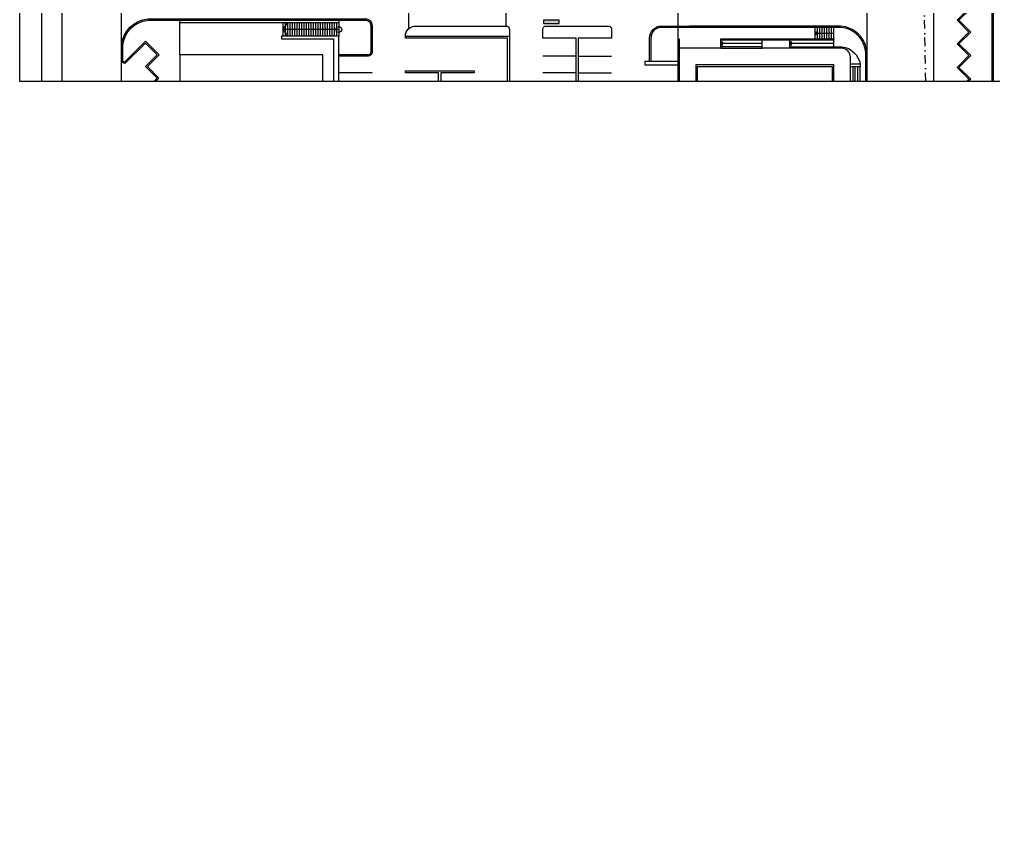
# Model space of a CAD drawing. Header units: millimetres. Extents: x -77 to 207, y -160 to 187.
# Drawn here: x -77 to 69.4, y -139.7 to -15.5 of the extents above; entities that cross this region are included whole.
import ezdxf
from ezdxf.xclip import XClip

# ---------------------------------------------------------------- set-up
doc = ezdxf.new("R2010")
doc.units = ezdxf.units.MM
doc.header["$LTSCALE"] = 0.1
doc.linetypes.add('X REF - ANELO INST bind$0$X REF - ANELO EXT$0$DASHDOT', pattern=[25.4, 12.7, -6.35, 0, -6.35])
for name, color, linetype in [('X REF - ANELO INST bind$0$X REF - ANELO EXT$0$P-PINT VIAL BLANCA', 9, 'Continuous'), ('X REF - ANELO INST bind$0$X REF - ANELO EXT$0$RLV-AUXILIARES', 252, 'Continuous'), ('X REF - ANELO INST bind$0$X REF - ANELO EXT$0$RLV-CORDONES', 8, 'Continuous'), ('X REF - ANELO INST bind$0$X REF - ANELO EXT$0$RLV-ESTACIONAMIENTOS', 8, 'Continuous'), ('X REF - ANELO INST bind$0$X REF - ANELO EXT$0$RLV-LINEA MT', 252, 'X REF - ANELO INST bind$0$X REF - ANELO EXT$0$DASHDOT'), ('X REF - ANELO INST bind$0$X REF - ANELO EXT$0$RLV-MUROS DE CONTENCION', 7, 'Continuous'), ('X REF - ANELO INST bind$0$X REF - ANELO EXT$0$RLV-PARCELAS', 8, 'Continuous'), ('X REF - ANELO INST bind$0$X REF - ANELO EXT$0$RLV-VEREDAS', 8, 'Continuous')]:
    doc.layers.add(name, color=color, linetype=linetype)

# ---------------------------------------------------------------- blocks, each defined once
blk = doc.blocks.new('X REF - ANELO INST bind$0$X REF - ANELO EXT')
at = {"layer": 'X REF - ANELO INST bind$0$X REF - ANELO EXT$0$P-PINT VIAL BLANCA'}
blk.add_hatch(color=254, dxfattribs=at).paths.add_polyline_path([(1.73, -15.6), (1.73, -16.1), (4.09, -16.1), (4.09, -15.6)])
at = {"layer": 'X REF - ANELO INST bind$0$X REF - ANELO EXT$0$P-PINT VIAL BLANCA', "color": 254}
blk.add_lwpolyline([(1.73, -15.6), (1.73, -16.1), (4.09, -16.1), (4.09, -15.6)], close=True, dxfattribs=at)
at = {"layer": 'X REF - ANELO INST bind$0$X REF - ANELO EXT$0$RLV-AUXILIARES'}
for p, q in [((-61.63, -19.4), (-61.63, -4.27)), ((50.37, -20.46), (50.38, -4.25)), ((-18.5, -16.88), (-18.5, -8.25)), ((-3.85, -16.49), (-3.85, -8.25)), ((21.98, -16.49), (21.98, -8.25)), ((-52.9, -20.82), (-52.9, -15.6)), ((-37.4, -17), (-36.7, -16.08)), ((-29, -17), (-37.4, -17)), ((-37.4, -17), (-36.7, -17.92)), ((21.98, -18.4), (21.98, -16.69)), ((42.73, -17.56), (45.38, -17.56)), ((34.58, -19.1), (28.62, -19.1)), ((45.38, -19.1), (38.99, -19.1))]:
    blk.add_line(p, q, dxfattribs=at)
for points in [[(42.73, -17.82), (42.58, -17.56), (42.73, -17.31), (42.73, -17.82)], [(28.62, -19.4), (28.62, -18.8), (28.38, -19.1), (28.62, -19.4)], [(38.99, -19.4), (38.99, -18.8), (38.75, -19.1), (38.99, -19.4)]]:
    blk.add_lwpolyline(points, dxfattribs=at)
blk.add_circle((-29, -17), 0.45, dxfattribs=at)
at = {"layer": 'X REF - ANELO INST bind$0$X REF - ANELO EXT$0$RLV-CORDONES'}
blk.add_line((23.68, -16.69), (23.68, -16.49), dxfattribs=at)
for points in [[(-70.62, 77.49), (-70.62, -118.04, -0.414214), (-76.62, -124.04), (-80.11, -124.04)], [(65.64, -13.85), (63.87, -15.62), (65.64, -17.39), (63.87, -19.15), (65.64, -20.92), (63.87, -22.69), (65.64, -24.46), (63.9, -26.2), (65.66, -27.96), (63.9, -29.73), (65.66, -31.5), (63.9, -33.27), (65.66, -35.04), (63.92, -36.77), (65.69, -38.54), (63.92, -40.31), (65.69, -42.08), (63.92, -43.85), (65.69, -45.61), (64.01, -47.29), (65.78, -49.06), (64.01, -50.83), (65.78, -52.6), (64.01, -54.36), (65.78, -56.13), (64.04, -57.87), (65.81, -59.64), (64.04, -61.41), (65.81, -63.17), (64.04, -64.94), (65.81, -66.71), (64.07, -68.45), (65.83, -70.22), (64.07, -71.98), (65.83, -73.75), (64.07, -75.52), (65.83, -77.29), (64.09, -79.03), (65.86, -80.79), (64.09, -82.56), (65.86, -84.33), (64.09, -86.1), (65.86, -87.86), (64.12, -89.6), (65.89, -91.37), (64.12, -93.14), (65.89, -94.91), (64.12, -96.67), (65.89, -98.44), (64.15, -100.18), (65.92, -101.95), (64.15, -103.72), (65.92, -105.49), (64.15, -107.25), (65.92, -109.02), (64.18, -110.76), (65.94, -112.53), (64.18, -114.3), (65.94, -116.06), (64.18, -117.83), (61.26, -114.92, 0.668179), (60.41, -115.27), (60.41, -120.34, 0.414214), (61.41, -121.34), (64.56, -121.34, 0.229577), (65.34, -120.96), (68.85, -116.56, 0.169453), (69.35, -115.1), (69.35, 77.49)], [(-61.63, -21.93), (-61.63, -19.4, -0.366946), (-57.64, -15.4), (-25, -15.4, -0.414214), (-24, -16.4), (-24, -20.41, -0.428462), (-24.61, -20.99), (-29, -20.99)], [(-19, -17.99), (-19, -17.99, -0.425351), (-17.43, -16.49), (-3.85, -16.49, -0.414214), (-3.35, -16.99), (-3.35, -17.99)], [(4.65, -93.75), (2.65, -93.75, 0.414213), (1.65, -94.75), (1.65, -123.04, 0.414214), (2.65, -124.04), (44.53, -124.04, 0.406818), (50.38, -118.04), (50.37, -20.46, 0.368138), (46.38, -16.49), (23.68, -16.49)], [(11.98, -88.82), (1.65, -88.82), (1.65, -88.49), (6.65, -88.49), (6.65, -18.29), (1.65, -18.29), (1.65, -16.99, -0.414214), (2.15, -16.49), (11.48, -16.49, -0.414214), (11.98, -16.99), (11.98, -18.29), (6.98, -18.29), (6.98, -88.49), (11.98, -88.49), (11.98, -88.82)], [(17.68, -21.8), (17.68, -18.29, -0.414214), (19.48, -16.49), (23.68, -16.49), (23.68, -16.69), (19.48, -16.69, 0.414214), (17.88, -18.29), (17.88, -21.8), (17.68, -21.8)], [(-11.66, -93.75), (-9.66, -93.75, -0.414214), (-8.66, -94.75), (-8.66, -123.04, -0.414214), (-9.66, -124.04), (-56.63, -124.04, -0.414214), (-61.63, -119.04), (-61.63, -117.46), (-56.57, -112.41), (-58.34, -110.64), (-56.55, -108.91), (-58.31, -107.14), (-56.55, -105.37), (-58.31, -103.6), (-56.55, -101.83), (-58.29, -100.09), (-56.52, -98.33), (-58.29, -96.56), (-56.52, -94.79), (-58.29, -93.02), (-56.52, -91.26), (-58.26, -89.52), (-56.49, -87.75), (-58.26, -85.98), (-56.49, -84.21), (-58.26, -82.45), (-56.49, -80.68), (-58.17, -79), (-56.4, -77.23), (-58.17, -75.46), (-56.4, -73.7), (-58.17, -71.93), (-56.4, -70.16), (-58.14, -68.42), (-56.38, -66.65), (-58.14, -64.89), (-56.38, -63.12), (-58.14, -61.35), (-56.38, -59.58), (-58.12, -57.84), (-56.35, -56.08), (-58.12, -54.31), (-56.35, -52.54), (-58.12, -50.77), (-56.35, -49.01), (-58.09, -47.27), (-56.32, -45.5), (-58.09, -43.73), (-56.32, -41.96), (-58.09, -40.19), (-56.32, -38.43), (-58.06, -36.69), (-56.29, -34.92), (-58.06, -33.15), (-56.29, -31.38), (-58.06, -29.62), (-56.29, -27.85), (-58.06, -26.08), (-56.3, -24.31), (-58.03, -22.57), (-56.27, -20.81), (-58.03, -19.04), (-58.03, -19.04), (-61.13, -22.13), (-61.63, -21.93)]]:
    blk.add_lwpolyline(points, format="xyb", dxfattribs=at)
at = {"layer": 'X REF - ANELO INST bind$0$X REF - ANELO EXT$0$RLV-CORDONES', "color": 253}
for points in [[(65.92, -13.85), (64.15, -15.62), (65.92, -17.39), (64.15, -19.15), (65.92, -20.92), (64.15, -22.69), (65.92, -24.46), (64.18, -26.2), (65.95, -27.96), (64.18, -29.73), (65.95, -31.5), (64.18, -33.27), (65.95, -35.04), (64.21, -36.77), (65.97, -38.54), (64.21, -40.31), (65.97, -42.08), (64.21, -43.85), (65.97, -45.61), (64.3, -47.29), (66.06, -49.06), (64.3, -50.83), (66.06, -52.6), (64.3, -54.36), (66.06, -56.13), (64.32, -57.87), (66.09, -59.64), (64.32, -61.41), (66.09, -63.17), (64.32, -64.94), (66.09, -66.71), (64.35, -68.45), (66.12, -70.22), (64.35, -71.98), (66.12, -73.75), (64.35, -75.52), (66.12, -77.29), (64.38, -79.03), (66.14, -80.79), (64.38, -82.56), (66.14, -84.33), (64.38, -86.1), (66.14, -87.86), (64.4, -89.6), (66.17, -91.37), (64.4, -93.14), (66.17, -94.91), (64.4, -96.67), (66.17, -98.44), (64.43, -100.18), (66.2, -101.95), (64.43, -103.72), (66.2, -105.49), (64.43, -107.25), (66.2, -109.02), (64.46, -110.76), (66.23, -112.53), (64.46, -114.3), (66.23, -116.06), (64.18, -118.11), (61.12, -115.06, 0.668179), (60.61, -115.27), (60.61, -120.34, 0.414214), (61.41, -121.14), (64.56, -121.14, 0.22968), (65.19, -120.84), (68.69, -116.43, 0.169453), (69.15, -115.1), (69.15, 77.49)], [(-61.43, -21.6), (-61.43, -19.4, -0.365842), (-57.63, -15.6), (-52.9, -15.6)], [(-61.43, -21.93), (-61.43, -19.4, -0.365842), (-57.63, -15.6), (-25, -15.6, -0.414214), (-24.2, -16.4), (-24.2, -20.41, -0.431801), (-24.61, -20.79), (-29, -20.79)], [(4.65, -93.95), (2.65, -93.95, 0.414213), (1.85, -94.75), (1.85, -123.04, 0.414214), (2.65, -123.84), (44.52, -123.84, 0.406692), (50.18, -118.04), (50.17, -20.47, 0.36709), (46.38, -16.69), (23.68, -16.69)], [(-11.66, -93.95), (-9.66, -93.95, -0.414214), (-8.86, -94.75), (-8.86, -123.04, -0.414214), (-9.66, -123.84), (-56.63, -123.84, -0.414214), (-61.43, -119.04), (-61.43, -117.55), (-56.29, -112.41), (-58.06, -110.65), (-56.26, -108.91), (-58.03, -107.14), (-56.26, -105.37), (-58.03, -103.6), (-56.26, -101.83), (-58, -100.09), (-56.24, -98.33), (-58, -96.56), (-56.24, -94.79), (-58, -93.02), (-56.24, -91.26), (-57.98, -89.52), (-56.21, -87.75), (-57.98, -85.98), (-56.21, -84.21), (-57.98, -82.45), (-56.21, -80.68), (-57.89, -79), (-56.12, -77.23), (-57.89, -75.46), (-56.12, -73.7), (-57.89, -71.93), (-56.12, -70.16), (-57.86, -68.42), (-56.09, -66.65), (-57.86, -64.89), (-56.09, -63.12), (-57.86, -61.35), (-56.09, -59.58), (-57.83, -57.84), (-56.07, -56.08), (-57.83, -54.31), (-56.07, -52.54), (-57.83, -50.77), (-56.07, -49.01), (-57.81, -47.27), (-56.04, -45.5), (-57.81, -43.73), (-56.04, -41.96), (-57.81, -40.19), (-56.04, -38.43), (-57.78, -36.69), (-56.01, -34.92), (-57.78, -33.15), (-56.01, -31.38), (-57.78, -29.62), (-56.01, -27.85), (-57.78, -26.08), (-56.01, -24.31), (-57.75, -22.57), (-55.98, -20.81), (-58.03, -18.76), (-61.18, -21.89), (-61.43, -21.79), (-61.43, -19.58)]]:
    blk.add_lwpolyline(points, format="xyb", dxfattribs=at)
at = {"layer": 'X REF - ANELO INST bind$0$X REF - ANELO EXT$0$RLV-CORDONES'}
blk.add_lwpolyline([(21.98, -22.3), (21.98, -21.8), (16.98, -21.8), (16.98, -22.3)], close=True, dxfattribs=at)
blk.add_lwpolyline([(-8.66, -88.79), (-19, -88.79), (-19, -88.49), (-14, -88.49), (-14, -23.49), (-19, -23.49), (-19, -23.19), (-8.66, -23.19), (-8.66, -23.49), (-13.66, -23.49), (-13.66, -88.49), (-8.66, -88.49), (-8.66, -88.79)], dxfattribs=at)
at = {"layer": 'X REF - ANELO INST bind$0$X REF - ANELO EXT$0$RLV-ESTACIONAMIENTOS'}
for p, q in [((6.65, -20.99), (1.65, -20.99)), ((6.98, -20.99), (11.98, -20.99)), ((-24, -23.49), (-29, -23.49)), ((6.65, -23.49), (1.65, -23.49)), ((6.98, -23.49), (11.98, -23.49))]:
    blk.add_line(p, q, dxfattribs=at)
at = {"layer": 'X REF - ANELO INST bind$0$X REF - ANELO EXT$0$RLV-LINEA MT'}
blk.add_line((61.23, -139.72), (57.46, 70.53), dxfattribs=at)
at = {"layer": 'X REF - ANELO INST bind$0$X REF - ANELO EXT$0$RLV-MUROS DE CONTENCION'}
blk.add_line((49.33, -22.21), (47.88, -22.21), dxfattribs=at)
for points in [[(-29, -16), (-52.9, -16), (-52.9, -15.6), (-29, -15.6)], [(28.38, -18.6), (28.38, -18.4), (45.38, -18.4), (45.38, -18.6)], [(34.58, -19.8), (34.58, -19.6), (28.38, -19.6), (28.38, -19.8)]]:
    blk.add_lwpolyline(points, close=True, dxfattribs=at)
for points in [[(-11.66, -94.05), (-11.66, -93.75), (-29, -93.75), (-29, -20.99), (-29, -18), (-37.63, -18), (-37.63, -18.4), (-37.63, -18.4), (-29.8, -18.4), (-29.8, -94.05), (-11.66, -94.05)], [(-3.35, -124.04), (-3.66, -124.04), (-3.66, -18.29), (-19, -18.29), (-19, -17.99), (-3.35, -17.99), (-3.35, -124.04)], [(4.65, -94.06), (4.65, -93.75), (21.98, -93.75), (21.98, -18.4), (22.13, -18.4), (22.13, -94.06), (4.65, -94.06)]]:
    blk.add_lwpolyline(points, dxfattribs=at)
blk.add_lwpolyline([(38.75, -19.8), (38.75, -19.6), (46.56, -19.6, -0.335365), (49.33, -22.21), (49.33, -22.61), (47.88, -22.61), (47.88, -21.12, 0.34572), (46.56, -19.8), (38.75, -19.8)], format="xyb", dxfattribs=at)
at = {"layer": 'X REF - ANELO INST bind$0$X REF - ANELO EXT$0$RLV-PARCELAS'}
for p, q in [((60.33, -8.13), (60.41, -115.27)), ((-61.63, -117.46), (-61.63, -21.93))]:
    blk.add_line(p, q, dxfattribs=at)
blk.add_lwpolyline([(-80.11, -121.04), (-77.62, -121.04), (-73.62, -117.04), (-73.62, 77.49)], dxfattribs=at)
for points in [[(-31.4, -56.72), (-31.4, -20.82), (-52.9, -20.82), (-52.9, -56.72)], [(45.13, -22.54), (45.13, -31.57), (24.9, -31.57), (24.9, -22.54)]]:
    blk.add_lwpolyline(points, close=True, dxfattribs=at)
at = {"layer": 'X REF - ANELO INST bind$0$X REF - ANELO EXT$0$RLV-VEREDAS'}
for p, q in [((-37.4, -16), (-37.4, -18)), ((-37.05, -16), (-37.05, -18)), ((-36.7, -16), (-36.7, -18)), ((-36.35, -16), (-36.35, -18)), ((-36, -16), (-36, -18)), ((-35.65, -16), (-35.65, -18)), ((-35.3, -16), (-35.3, -18)), ((-34.95, -16), (-34.95, -18)), ((-34.6, -16), (-34.6, -18)), ((-34.25, -16), (-34.25, -18)), ((-33.9, -16), (-33.9, -18)), ((-33.55, -16), (-33.55, -18)), ((-33.2, -16), (-33.2, -18)), ((-32.85, -16), (-32.85, -18)), ((-32.5, -16), (-32.5, -18)), ((-32.15, -16), (-32.15, -18)), ((-31.8, -16), (-31.8, -18)), ((-31.45, -16), (-31.45, -18)), ((-31.1, -16), (-31.1, -18)), ((-30.75, -16), (-30.75, -18)), ((-30.4, -16), (-30.4, -18)), ((-30.05, -16), (-30.05, -18)), ((-29.7, -16), (-29.7, -18)), ((-29.35, -16), (-29.35, -18)), ((-29, -16), (-29, -18)), ((42.58, -18.4), (42.58, -16.69)), ((42.93, -18.4), (42.93, -16.69)), ((43.28, -18.4), (43.28, -16.69)), ((43.63, -18.4), (43.63, -16.69)), ((43.98, -18.4), (43.98, -16.69)), ((44.33, -18.4), (44.33, -16.69)), ((44.68, -18.4), (44.68, -16.69)), ((45.03, -18.4), (45.03, -16.69)), ((45.38, -18.4), (45.38, -16.69)), ((28.38, -19.6), (28.38, -18.6)), ((34.58, -19.6), (34.58, -18.6)), ((38.75, -19.6), (38.75, -18.6)), ((45.38, -19.6), (45.38, -18.6)), ((28.38, -19.8), (22.13, -19.8)), ((38.75, -19.8), (34.58, -19.8)), ((24.63, -22.3), (24.63, -94.06)), ((45.38, -22.3), (24.63, -22.3)), ((45.38, -101.04), (45.38, -22.3)), ((47.88, -26.73), (47.88, -22.61)), ((48.23, -22.61), (48.23, -26.73)), ((48.58, -26.73), (48.58, -22.61)), ((48.93, -22.61), (48.93, -26.73)), ((49.33, -26.73), (49.33, -22.61))]:
    blk.add_line(p, q, dxfattribs=at)
blk = doc.blocks.new('X REF - ANELO INST bind$0$X REF - ANELO')
blk.add_blockref('X REF - ANELO INST bind$0$X REF - ANELO EXT', (0, 0))
blk = doc.blocks.new('X REF - ANELO INST bind')
ref = blk.add_blockref('X REF - ANELO INST bind$0$X REF - ANELO', (0, 0))
XClip(ref).set_block_clipping_path([(-76.9680737415, -24.7711317477), (92.9860355418, 61.1669630168)])

msp = doc.modelspace()

# ---------------------------------------------------------------- block references
msp.add_blockref('X REF - ANELO INST bind', (0, 0))

doc.saveas('drawing.dxf')
